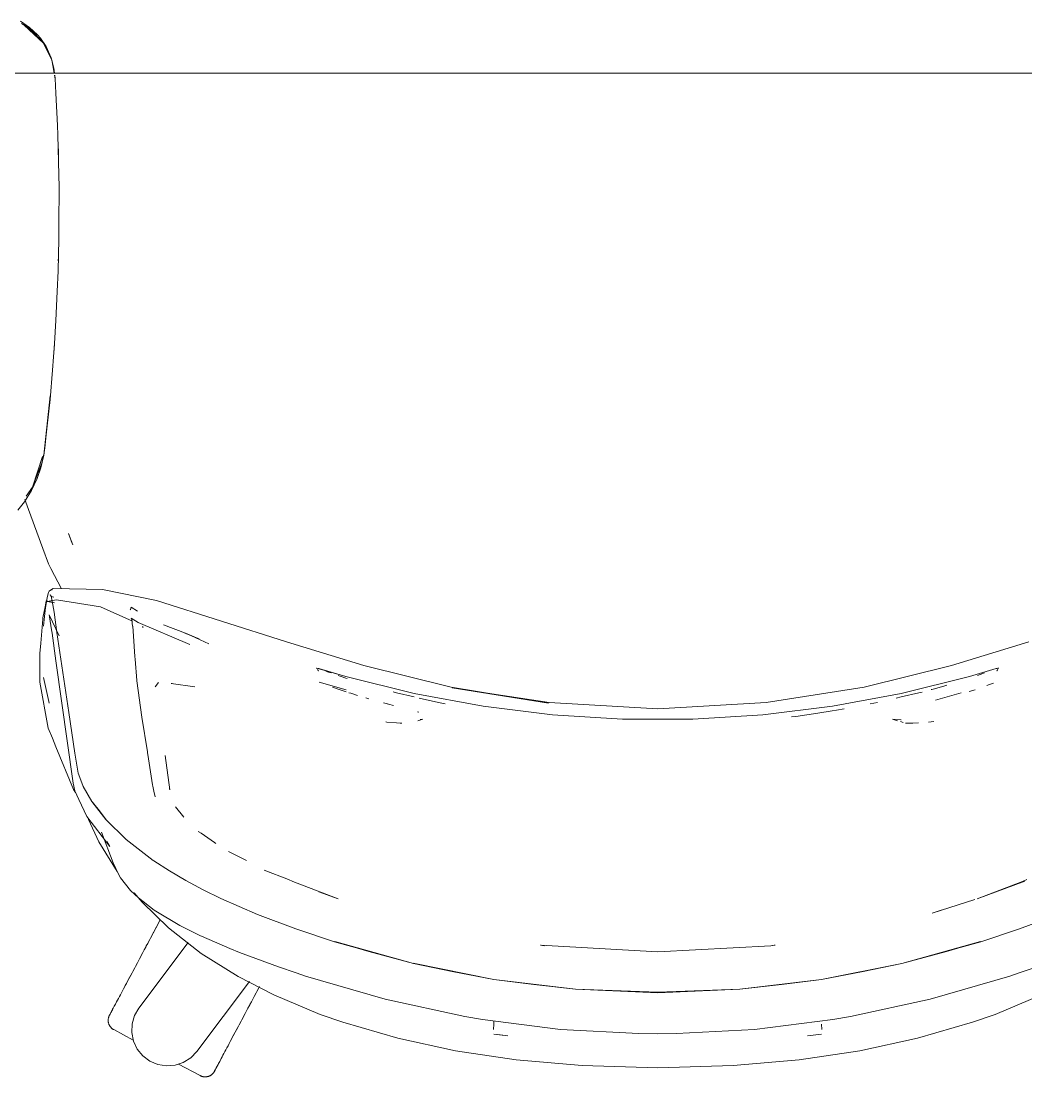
# Model space of a CAD drawing. Header units: millimetres. Extents: x 155927 to 317870, y -36033 to 97293.
# Drawn here: x 175230.7 to 175619.3, y 19799.6 to 20207.7 of the extents above; entities that cross this region are included whole.
import ezdxf

# ---------------------------------------------------------------- set-up
doc = ezdxf.new("R2010")
doc.units = ezdxf.units.MM
doc.header["$MEASUREMENT"] = 0
doc.layers.add('G-IMPT', color=8, linetype='CONTINUOUS', lineweight=9)
doc.layers.add('I-FURN', color=8, linetype='CONTINUOUS', lineweight=9)

msp = doc.modelspace()

# ---------------------------------------------------------------- linework, layer by layer
at = {"layer": 'G-IMPT'}
for p, q in [((175234.02, 20205.23), (175230.57, 20207.68)), ((175230.92, 20206.75), (175234.08, 20204.86)), ((175231.99, 20206.06), (175233.46, 20204.78)), ((175231.99, 20206.06), (175239.38, 20199.15)), ((175237.07, 20202.37), (175234.02, 20205.23)), ((175233.61, 20204.64), (175237.15, 20201.56)), ((175234.08, 20204.86), (175239.38, 20199.15)), ((175237.07, 20202.37), (175238.2, 20201.04)), ((175239.38, 20199.15), (175237.15, 20201.56)), ((175240.41, 20197.82), (175238.2, 20201.04)), ((175240.49, 20196.92), (175239.38, 20199.15)), ((175240.41, 20197.82), (175242.39, 20193.5)), ((175240.49, 20196.92), (175242.59, 20192.66)), ((175243.46, 20189.54), (175242.39, 20193.5)), ((175242.59, 20192.66), (175243.53, 20187.61)), ((175243.7, 20187.61), (175243.46, 20189.54)), ((175243.68, 20186.79), (175243.96, 20185.31)), ((175243.96, 20185.54), (175243.8, 20186.79)), ((175244.24, 20179.87), (175243.96, 20185.54)), ((175244.24, 20179.87), (175244.86, 20167.31)), ((175244.98, 20163.77), (175244.86, 20167.31)), ((175245.36, 20148.1), (175244.98, 20163.77)), ((175245.07, 20159.72), (175245.18, 20157.04)), ((175245.18, 20154.82), (175245.18, 20157.04)), ((175245.36, 20148.1), (175245.41, 20143.59)), ((175245.41, 20143.59), (175245.4, 20128.87)), ((175245.33, 20123.4), (175245.4, 20128.87)), ((175245.33, 20123.4), (175245.04, 20111.09)), ((175245.12, 20114.97), (175245.2, 20116.62)), ((175245.2, 20116.62), (175245.2, 20118.7)), ((175244.74, 20103.22), (175245.04, 20111.09)), ((175244.74, 20103.22), (175244.2, 20091.91)), ((175243.64, 20083.04), (175244.2, 20091.91)), ((175243.64, 20083.04), (175242.91, 20072.75)), ((175243.51, 20081), (175243.6, 20082.9)), ((175243.51, 20081), (175243.37, 20079.58)), ((175241.93, 20061.35), (175242.91, 20072.75)), ((175239.58, 20039.92), (175242.03, 20062.87)), ((175242.03, 20062.87), (175239.91, 20042.73)), ((175239.58, 20039.92), (175241.93, 20061.35)), ((175239.58, 20039.92), (175239.91, 20042.73)), ((175235.18, 20027.56), (175238.99, 20039.42)), ((175236.08, 20030.27), (175238.99, 20039.42)), ((175239.58, 20039.92), (175238.42, 20034.95)), ((175239.36, 20039.84), (175238.78, 20036.79)), ((175238.78, 20036.79), (175235.58, 20028.6)), ((175236.97, 20030.82), (175238.42, 20034.95)), ((175234.78, 20026.24), (175236.97, 20030.82)), ((175235.18, 20027.56), (175236.08, 20030.27)), ((175234.78, 20026.24), (175232.05, 20021.92)), ((175235.18, 20027.56), (175232.75, 20023.99)), ((175229.43, 20018.61), (175232.05, 20021.92)), ((175232.17, 20022.81), (175239.12, 20003.87)), ((175250.71, 20005.18), (175249.08, 20009.64)), ((175249.08, 20009.64), (175250.45, 20005.76)), ((175250.71, 20005.18), (175250.45, 20005.76)), ((175239.12, 20003.87), (175241.31, 19997.9)), ((175242.23, 19996.14), (175241.31, 19997.9)), ((175246.37, 19988.24), (175242.23, 19996.14)), ((175240.25, 19981.64), (175240.78, 19984.92)), ((175241.33, 19986.78), (175240.78, 19984.92)), ((175241.33, 19986.78), (175241.65, 19987.32)), ((175241.65, 19987.32), (175242.15, 19987.7)), ((175242.37, 19985.43), (175241.98, 19985.93)), ((175242.54, 19984.84), (175241.98, 19985.93)), ((175243.19, 19988.3), (175242.15, 19987.7)), ((175242.77, 19987.82), (175242.15, 19987.7)), ((175242.15, 19987.7), (175242.22, 19987.72)), ((175242.77, 19987.82), (175242.22, 19987.72)), ((175242.54, 19984.84), (175242.37, 19985.46)), ((175242.37, 19985.46), (175243.48, 19979.19)), ((175242.37, 19985.43), (175242.92, 19985.11)), ((175243.41, 19985.03), (175242.92, 19985.11)), ((175262.17, 19987.92), (175243.19, 19988.3)), ((175262.17, 19987.92), (175283.13, 19983.72)), ((175239.18, 19976.98), (175239.99, 19981.23)), ((175240.17, 19981.03), (175239.65, 19976.34)), ((175239.99, 19981.23), (175240.43, 19983.55)), ((175240.25, 19981.64), (175240.17, 19981.03)), ((175243.71, 19982.83), (175240.43, 19983.55)), ((175240.84, 19983.32), (175244.42, 19984)), ((175243.71, 19982.83), (175240.84, 19983.32)), ((175261.47, 19981.29), (175244.42, 19984)), ((175261.47, 19981.29), (175273.82, 19975.68)), ((175273, 19980.21), (175273.28, 19981.08)), ((175273.3, 19981.15), (175273.28, 19981.08)), ((175275.76, 19979.56), (175273.28, 19981.08)), ((175273.28, 19981.08), (175275.75, 19979.6)), ((175273.3, 19981.15), (175275.76, 19979.56)), ((175333.37, 19967.73), (175283.13, 19983.72)), ((175239.14, 19976.51), (175239.18, 19976.98)), ((175241.57, 19978.22), (175245.43, 19970.09)), ((175241.57, 19978.22), (175241.71, 19977.35)), ((175242.55, 19972.33), (175241.71, 19977.35)), ((175243.48, 19979.19), (175244.59, 19971.34)), ((175272.98, 19980.05), (175273, 19980.21)), ((175273.59, 19976.22), (175273.3, 19976.94)), ((175273.3, 19976.94), (175275.97, 19975.18)), ((175239.14, 19976.51), (175238.33, 19967.19)), ((175239.65, 19976.34), (175239.44, 19973.75)), ((175273.59, 19976.22), (175273.59, 19976.21)), ((175273.89, 19973.83), (175273.59, 19976.21)), ((175273.89, 19973.83), (175273.9, 19973.75)), ((175274.19, 19969.87), (175273.9, 19973.75)), ((175275.97, 19975.18), (175295.95, 19966.75)), ((175277.69, 19973.73), (175277.96, 19973.29)), ((175294.31, 19971.04), (175285.84, 19974.3)), ((175242.55, 19972.33), (175242.76, 19971.03)), ((175244.2, 19960.37), (175242.76, 19971.03)), ((175244.59, 19971.34), (175249.14, 19940.46)), ((175274.75, 19962.01), (175274.19, 19969.87)), ((175299.21, 19969.02), (175294.1, 19971.05)), ((175294.1, 19971.05), (175299.66, 19968.85)), ((175294.31, 19971.04), (175299.21, 19969.02)), ((175296.69, 19970.02), (175303.4, 19966.97)), ((175238.33, 19967.19), (175237.99, 19963.23)), ((175363.34, 19958.55), (175333.37, 19967.73)), ((175620.49, 19967.73), (175590.51, 19958.55)), ((175237.99, 19959.06), (175237.99, 19963.23)), ((175244.2, 19960.37), (175250.88, 19913.15)), ((175274.82, 19961.03), (175274.75, 19962.01)), ((175275.44, 19952.78), (175274.82, 19961.03)), ((175238.02, 19952.09), (175237.99, 19959.06)), ((175345.17, 19957.59), (175344.93, 19957.46)), ((175356.39, 19954.32), (175345.17, 19957.59)), ((175345.71, 19956.5), (175345.32, 19957.11)), ((175345.71, 19956.5), (175345.56, 19956.71)), ((175356.39, 19954.32), (175345.57, 19957.44)), ((175345.86, 19957.38), (175345.57, 19957.44)), ((175356.39, 19954.32), (175345.86, 19957.38)), ((175349.64, 19956.05), (175348.57, 19956.45)), ((175363.34, 19958.55), (175397.03, 19950.24)), ((175556.83, 19950.24), (175590.51, 19958.55)), ((175597.46, 19954.32), (175607.89, 19957.39)), ((175608.16, 19957.46), (175607.89, 19957.39)), ((175608.15, 19956.5), (175608.53, 19957.11)), ((175608.15, 19956.5), (175608.29, 19956.71)), ((175608.46, 19957.53), (175608.16, 19957.46)), ((175608.68, 19957.59), (175608.46, 19957.53)), ((175608.92, 19957.5), (175608.68, 19957.59)), ((175239.43, 19953.96), (175241.47, 19944.65)), ((175275.44, 19952.78), (175275.45, 19952.7)), ((175277.48, 19938.63), (175275.45, 19952.7)), ((175356.4, 19949.13), (175345.97, 19952.16)), ((175350.61, 19955.7), (175349.64, 19956.05)), ((175353.36, 19954.71), (175354.17, 19954.43)), ((175356.39, 19953.69), (175354.17, 19954.43)), ((175382.71, 19947.77), (175356.39, 19954.32)), ((175356.39, 19953.69), (175356.85, 19953.54)), ((175571.15, 19947.77), (175597.46, 19954.32)), ((175602.66, 19955.48), (175600.56, 19954.74)), ((175602.66, 19955.48), (175603.32, 19955.72)), ((175238.02, 19952.09), (175241.25, 19934.4)), ((175283.83, 19952.04), (175282.55, 19950.4)), ((175288.78, 19951.69), (175297.94, 19950.29)), ((175288.78, 19951.69), (175289.13, 19951.65)), ((175351.21, 19950.25), (175353.38, 19949.49)), ((175354.09, 19949.24), (175353.38, 19949.49)), ((175354.09, 19949.24), (175356.4, 19948.47)), ((175357.53, 19948.09), (175358.31, 19947.84)), ((175375.97, 19948.01), (175374.69, 19948.35)), ((175397.03, 19950.24), (175434.77, 19943.98)), ((175434.94, 19944.24), (175397.4, 19949.97)), ((175434.77, 19943.98), (175397.4, 19949.97)), ((175556.83, 19950.24), (175518.91, 19944.24)), ((175577.88, 19948.01), (175579.18, 19948.34)), ((175582.9, 19949.31), (175582.72, 19949.26)), ((175584.04, 19949.62), (175582.9, 19949.31)), ((175584.04, 19949.62), (175588.04, 19950.74)), ((175588.04, 19950.74), (175588.72, 19950.95)), ((175597.45, 19948.48), (175599.67, 19949.21)), ((175605.22, 19951.19), (175604.2, 19950.82)), ((175605.22, 19951.19), (175606.87, 19951.81)), ((175241.47, 19944.65), (175241.62, 19944.07)), ((175358.31, 19947.84), (175360.81, 19947.05)), ((175364.1, 19946.06), (175365.22, 19945.73)), ((175370.89, 19944.15), (175374.75, 19943.16)), ((175370.89, 19944.15), (175372.42, 19943.76)), ((175382.72, 19946.45), (175375.97, 19948.01)), ((175382.71, 19947.77), (175409.38, 19942.84)), ((175392.12, 19944.29), (175384.7, 19946)), ((175394.75, 19943.82), (175392.12, 19944.29)), ((175434.94, 19944.24), (175476.93, 19941.88)), ((175518.91, 19944.24), (175476.93, 19941.88)), ((175571.15, 19947.77), (175544.48, 19942.84)), ((175559.11, 19943.8), (175561.92, 19944.34)), ((175569.15, 19946), (175571.13, 19946.45)), ((175577.88, 19948.01), (175571.13, 19946.45)), ((175594.36, 19948.04), (175584.36, 19945.24)), ((175249.14, 19940.46), (175251.54, 19924.69)), ((175384.51, 19940.56), (175384.1, 19940.69)), ((175409.38, 19942.84), (175436.3, 19939.54)), ((175544.48, 19942.84), (175517.56, 19939.54)), ((175538.85, 19940.22), (175530.32, 19938.93)), ((175538.85, 19940.22), (175544.47, 19941.07)), ((175544.47, 19941.07), (175546.1, 19941.32)), ((175549, 19941.87), (175546.1, 19941.32)), ((175277.48, 19938.63), (175279.6, 19925.28)), ((175372.24, 19936.73), (175371.76, 19936.76)), ((175375.95, 19936.46), (175372.24, 19936.73)), ((175375.95, 19936.46), (175377.32, 19936.36)), ((175378.02, 19936.35), (175377.32, 19936.36)), ((175386.11, 19937.89), (175384.17, 19937.2)), ((175386.11, 19937.89), (175385.07, 19937.67)), ((175463.37, 19937.89), (175436.3, 19939.54)), ((175490.49, 19937.89), (175463.37, 19937.89)), ((175490.49, 19937.89), (175517.56, 19939.54)), ((175530.32, 19938.93), (175528.67, 19938.74)), ((175568.79, 19937.67), (175567.74, 19937.89)), ((175567.74, 19937.89), (175569.69, 19937.2)), ((175568.79, 19937.67), (175571.09, 19937.64)), ((175570.8, 19936.89), (175571.84, 19936.6)), ((175570.95, 19937.63), (175571.09, 19937.64)), ((175572.8, 19936.35), (175577.85, 19936.44)), ((175572.8, 19936.35), (175575.58, 19936.35)), ((175577.85, 19936.44), (175575.58, 19936.35)), ((175581.65, 19936.75), (175583.74, 19936.96)), ((175241.25, 19934.4), (175242.85, 19930.54)), ((175244.24, 19927.17), (175242.85, 19930.54)), ((175251.04, 19910.72), (175244.24, 19927.17)), ((175252.84, 19917.02), (175251.54, 19924.69)), ((175279.6, 19925.28), (175279.68, 19924.77)), ((175279.77, 19924.16), (175279.68, 19924.77)), ((175279.77, 19924.16), (175281.58, 19912.43)), ((175286.45, 19923.86), (175288.23, 19910.5)), ((175252.84, 19917.02), (175254.59, 19912.23)), ((175250.88, 19913.15), (175251.52, 19910.16)), ((175254.81, 19911.81), (175254.59, 19912.23)), ((175258.09, 19905.98), (175254.81, 19911.81)), ((175281.58, 19912.43), (175281.65, 19911.97)), ((175282.07, 19909.98), (175281.65, 19911.97)), ((175251.81, 19909.55), (175251.04, 19910.72)), ((175253.09, 19906.8), (175251.52, 19910.16)), ((175282.53, 19907.82), (175282.07, 19909.98)), ((175288.23, 19910.5), (175288.09, 19910.97)), ((175253.09, 19906.8), (175256.13, 19900.28)), ((175258.09, 19905.98), (175263.51, 19899.01)), ((175263.82, 19898.8), (175258.42, 19905.75)), ((175258.42, 19905.75), (175261.01, 19902.37)), ((175293.73, 19900), (175290.4, 19903.91)), ((175265.07, 19888.57), (175256.13, 19900.28)), ((175263.82, 19898.8), (175261.01, 19902.37)), ((175256.8, 19899.09), (175260.78, 19890.46)), ((175271.41, 19891.28), (175263.51, 19899.01)), ((175261.84, 19894.23), (175266.35, 19882.32)), ((175271.41, 19891.28), (175281.85, 19883.25)), ((175300.37, 19893.73), (175299.26, 19894.48)), ((175300.37, 19893.73), (175305.5, 19890.23)), ((175260.78, 19890.46), (175267.9, 19879.01)), ((175265.07, 19888.57), (175263.91, 19890.6)), ((175305.5, 19890.23), (175306.08, 19889.84)), ((175282.11, 19883.09), (175281.85, 19883.25)), ((175288.2, 19879.2), (175282.11, 19883.09)), ((175310.97, 19886.7), (175317.94, 19883.16)), ((175267.42, 19880.09), (175266.35, 19882.32)), ((175268.59, 19877.66), (175267.42, 19880.09)), ((175288.2, 19879.2), (175294.43, 19875.44)), ((175334.14, 19875.81), (175324.81, 19879.53)), ((175324.81, 19879.53), (175327.05, 19878.53)), ((175269.21, 19876.52), (175268.59, 19877.66)), ((175269.21, 19876.52), (175273.07, 19871.66)), ((175301.22, 19871.87), (175294.43, 19875.44)), ((175335.86, 19875.14), (175334.14, 19875.81)), ((175353.31, 19868.43), (175335.86, 19875.14)), ((175600.54, 19868.43), (175618.95, 19875.25)), ((175600.54, 19868.43), (175617.99, 19875.14)), ((175617.99, 19875.14), (175619.72, 19875.81)), ((175273.07, 19871.66), (175276.09, 19868.76)), ((175277.51, 19867.09), (175274.51, 19870.76)), ((175301.22, 19871.87), (175307.95, 19868.48)), ((175353.31, 19868.43), (175345.88, 19871.15)), ((175276.09, 19868.76), (175282.22, 19864.05)), ((175277.51, 19867.09), (175287.81, 19857.13)), ((175322.18, 19862.3), (175307.95, 19868.48)), ((175583.07, 19862.9), (175599.56, 19868.15)), ((175282.22, 19864.05), (175283.51, 19863.18)), ((175291.51, 19858.45), (175283.51, 19863.18)), ((175583.07, 19862.9), (175586.51, 19863.98)), ((175292.11, 19858.14), (175291.51, 19858.45)), ((175337.05, 19856.84), (175322.18, 19862.3)), ((175631.68, 19862.3), (175616.8, 19856.84)), ((175300.41, 19847.33), (175287.81, 19857.13)), ((175292.11, 19858.14), (175300.12, 19854.14)), ((175337.05, 19856.84), (175351.97, 19851.83)), ((175601.88, 19851.83), (175616.8, 19856.84)), ((175300.57, 19853.92), (175300.12, 19854.14)), ((175300.57, 19853.92), (175311.52, 19849.15)), ((175382.47, 19843.45), (175351.97, 19851.83)), ((175365.22, 19848.1), (175352.06, 19851.88)), ((175382.47, 19843.45), (175352.06, 19851.88)), ((175476.93, 19847.95), (175431.59, 19850.45)), ((175431.59, 19850.45), (175433.2, 19850.22)), ((175431.65, 19850.49), (175431.89, 19850.45)), ((175433.2, 19850.22), (175431.89, 19850.45)), ((175476.93, 19847.89), (175520.65, 19850.22)), ((175476.93, 19847.95), (175520.65, 19850.22)), ((175520.65, 19850.22), (175522.43, 19850.48)), ((175520.65, 19850.22), (175521.96, 19850.45)), ((175522.2, 19850.49), (175521.96, 19850.45)), ((175571.38, 19843.45), (175601.79, 19851.88)), ((175571.38, 19843.45), (175601.88, 19851.83)), ((175588.63, 19848.1), (175601.79, 19851.88)), ((175314.7, 19838.35), (175300.41, 19847.33)), ((175311.52, 19849.15), (175315.2, 19847.67)), ((175330.28, 19842.07), (175315.2, 19847.67)), ((175365.22, 19848.1), (175382.47, 19843.45)), ((175588.63, 19848.1), (175571.38, 19843.45)), ((175330.28, 19842.07), (175337.1, 19839.73)), ((175413.6, 19837.28), (175382.35, 19843.49)), ((175382.35, 19843.49), (175413.52, 19837.28)), ((175382.47, 19843.45), (175397.49, 19840.37)), ((175571.38, 19843.45), (175540.26, 19837.28)), ((175571.38, 19843.45), (175540.34, 19837.28)), ((175571.38, 19843.45), (175556.36, 19840.37)), ((175623.69, 19842.14), (175616.76, 19839.73)), ((175328.48, 19831.26), (175314.7, 19838.35)), ((175340.7, 19838.54), (175337.1, 19839.73)), ((175340.7, 19838.54), (175371.53, 19829.59)), ((175413.6, 19837.28), (175397.49, 19840.37)), ((175540.26, 19837.28), (175556.36, 19840.37)), ((175582.32, 19829.59), (175613.15, 19838.54)), ((175613.15, 19838.54), (175616.76, 19839.73)), ((175445.11, 19833.45), (175413.52, 19837.28)), ((175429.07, 19835.33), (175413.6, 19837.28)), ((175445.15, 19833.49), (175413.6, 19837.28)), ((175429.07, 19835.33), (175445.15, 19833.49)), ((175508.7, 19833.49), (175540.26, 19837.28)), ((175508.7, 19833.49), (175524.78, 19835.33)), ((175508.74, 19833.45), (175540.34, 19837.28)), ((175540.26, 19837.28), (175524.78, 19835.33)), ((175346.45, 19823.74), (175328.48, 19831.26)), ((175476.93, 19832.12), (175445.11, 19833.45)), ((175445.15, 19833.49), (175460.04, 19832.82)), ((175445.15, 19833.49), (175476.93, 19832.35)), ((175460.04, 19832.82), (175476.93, 19832.35)), ((175508.7, 19833.49), (175476.93, 19832.35)), ((175508.74, 19833.45), (175476.93, 19832.12)), ((175493.81, 19832.82), (175476.93, 19832.35)), ((175493.81, 19832.82), (175508.7, 19833.49)), ((175607.4, 19823.74), (175625.37, 19831.26)), ((175402.32, 19822.93), (175371.53, 19829.59)), ((175582.32, 19829.59), (175551.53, 19822.93)), ((175346.45, 19823.74), (175355.19, 19820.67)), ((175409.24, 19821.74), (175402.32, 19822.93)), ((175439.41, 19817.93), (175409.24, 19821.74)), ((175514.44, 19817.93), (175544.61, 19821.74)), ((175544.61, 19821.74), (175551.53, 19822.93)), ((175598.66, 19820.67), (175607.4, 19823.74)), ((175355.19, 19820.67), (175376.43, 19814.5)), ((175413.48, 19817.85), (175413.56, 19819.95)), ((175413.48, 19817.85), (175413.48, 19817.96)), ((175413.6, 19821.19), (175413.56, 19819.95)), ((175469.61, 19816.31), (175439.41, 19817.93)), ((175484.24, 19816.31), (175514.44, 19817.93)), ((175540.3, 19819.95), (175540.37, 19817.85)), ((175540.37, 19817.85), (175540.37, 19817.96)), ((175598.66, 19820.67), (175577.42, 19814.5)), ((175376.43, 19814.5), (175398.8, 19809.68)), ((175413.51, 19816.09), (175418.93, 19815.44)), ((175415.16, 19816.01), (175418.93, 19815.44)), ((175469.61, 19816.31), (175476.93, 19816.22)), ((175484.24, 19816.31), (175476.93, 19816.22)), ((175540.34, 19816.09), (175534.93, 19815.44)), ((175577.42, 19814.5), (175555.06, 19809.68)), ((175422.21, 19806.19), (175398.8, 19809.68)), ((175555.06, 19809.68), (175531.64, 19806.19)), ((175447.79, 19803.93), (175422.21, 19806.19)), ((175531.64, 19806.19), (175506.07, 19803.93)), ((175476.93, 19803.08), (175447.79, 19803.93)), ((175506.07, 19803.93), (175476.93, 19803.08))]:
    msp.add_line(p, q, dxfattribs=at)
at = {"layer": 'I-FURN'}
for p, q in [((174761.96, 20187.61), (176161.96, 20187.61)), ((176161.96, 20187.61), (174761.96, 20187.61)), ((175283.58, 19858.48), (175283.09, 19857.55)), ((175283.32, 19857.98), (175283.81, 19858.91)), ((175284.07, 19859.4), (175283.58, 19858.48)), ((175283.81, 19858.91), (175284.29, 19859.81)), ((175284.55, 19860.29), (175284.07, 19859.4)), ((175281.56, 19854.68), (175281.04, 19853.7)), ((175281.28, 19854.16), (175281.8, 19855.13)), ((175282.08, 19855.65), (175281.56, 19854.68)), ((175281.8, 19855.13), (175282.31, 19856.09)), ((175282.59, 19856.61), (175282.08, 19855.65)), ((175282.31, 19856.09), (175282.82, 19857.05)), ((175283.09, 19857.55), (175282.59, 19856.61)), ((175282.82, 19857.05), (175283.32, 19857.98)), ((175276.33, 19826.2), (175295.4, 19851.52)), ((175278.64, 19849.18), (175279.17, 19850.18)), ((175279.46, 19850.72), (175278.93, 19849.72)), ((175279.17, 19850.18), (175279.7, 19851.18)), ((175279.99, 19851.72), (175279.46, 19850.72)), ((175279.7, 19851.18), (175280.23, 19852.18)), ((175280.52, 19852.72), (175279.99, 19851.72)), ((175280.23, 19852.18), (175280.76, 19853.17)), ((175281.04, 19853.7), (175280.52, 19852.72)), ((175280.76, 19853.17), (175281.28, 19854.16)), ((175276.5, 19845.17), (175277.03, 19846.17)), ((175277.32, 19846.71), (175276.79, 19845.7)), ((175277.03, 19846.17), (175277.57, 19847.17)), ((175277.86, 19847.71), (175277.32, 19846.71)), ((175277.57, 19847.17), (175278.1, 19848.17)), ((175278.39, 19848.72), (175277.86, 19847.71)), ((175278.1, 19848.17), (175278.64, 19849.18)), ((175278.93, 19849.72), (175278.39, 19848.72)), ((175274.41, 19841.24), (175274.93, 19842.21)), ((175275.21, 19842.73), (175274.69, 19841.76)), ((175274.93, 19842.21), (175275.45, 19843.18)), ((175275.73, 19843.72), (175275.21, 19842.73)), ((175275.45, 19843.18), (175275.97, 19844.17)), ((175276.26, 19844.71), (175275.73, 19843.72)), ((175275.97, 19844.17), (175276.5, 19845.17)), ((175276.79, 19845.7), (175276.26, 19844.71)), ((175272.68, 19837.98), (175272.2, 19837.08)), ((175272.42, 19837.49), (175272.91, 19838.41)), ((175273.17, 19838.91), (175272.68, 19837.98)), ((175272.91, 19838.41), (175273.4, 19839.34)), ((175273.67, 19839.84), (175273.17, 19838.91)), ((175273.4, 19839.34), (175273.91, 19840.28)), ((175274.18, 19840.8), (175273.67, 19839.84)), ((175273.91, 19840.28), (175274.41, 19841.24)), ((175274.69, 19841.76), (175274.18, 19840.8)), ((175270.82, 19834.48), (175270.38, 19833.65)), ((175270.58, 19834.03), (175271.03, 19834.86)), ((175271.27, 19835.32), (175270.82, 19834.48)), ((175271.03, 19834.86), (175271.48, 19835.72)), ((175271.73, 19836.19), (175271.27, 19835.32)), ((175271.48, 19835.72), (175271.95, 19836.6)), ((175272.2, 19837.08), (175271.73, 19836.19)), ((175271.95, 19836.6), (175272.42, 19837.49)), ((175319.07, 19836.42), (175298.68, 19809.36)), ((175322.69, 19834.06), (175322.18, 19833.09)), ((175322.42, 19833.53), (175322.93, 19834.5)), ((175268.39, 19829.91), (175268.04, 19829.24)), ((175268.76, 19830.6), (175268.39, 19829.91)), ((175269.14, 19831.32), (175268.76, 19830.6)), ((175269.54, 19832.07), (175269.14, 19831.32)), ((175269.95, 19832.85), (175269.54, 19832.07)), ((175270.38, 19833.65), (175269.95, 19832.85)), ((175320.61, 19830.13), (175320.07, 19829.13)), ((175320.32, 19829.59), (175320.85, 19830.59)), ((175321.13, 19831.12), (175320.61, 19830.13)), ((175320.85, 19830.59), (175321.38, 19831.58)), ((175321.66, 19832.11), (175321.13, 19831.12)), ((175321.38, 19831.58), (175321.9, 19832.56)), ((175322.18, 19833.09), (175321.66, 19832.11)), ((175321.9, 19832.56), (175322.42, 19833.53)), ((175265.94, 19825.29), (175266.15, 19825.7)), ((175266.28, 19825.94), (175266.05, 19825.51)), ((175266.15, 19825.7), (175266.39, 19826.15)), ((175266.53, 19826.4), (175266.28, 19825.94)), ((175266.39, 19826.15), (175266.65, 19826.63)), ((175266.79, 19826.9), (175266.53, 19826.4)), ((175266.65, 19826.63), (175266.92, 19827.15)), ((175267.08, 19827.44), (175266.79, 19826.9)), ((175266.92, 19827.15), (175267.22, 19827.7)), ((175267.38, 19828.01), (175267.08, 19827.44)), ((175267.22, 19827.7), (175267.53, 19828.28)), ((175267.7, 19828.61), (175267.38, 19828.01)), ((175268.04, 19829.24), (175267.7, 19828.61)), ((175274.64, 19823.28), (175276.33, 19826.2)), ((175318.47, 19826.11), (175317.94, 19825.11)), ((175318.18, 19825.57), (175318.72, 19826.58)), ((175319.01, 19827.12), (175318.47, 19826.11)), ((175318.72, 19826.58), (175319.25, 19827.58)), ((175319.54, 19828.13), (175319.01, 19827.12)), ((175319.25, 19827.58), (175319.79, 19828.59)), ((175320.07, 19829.13), (175319.54, 19828.13)), ((175319.79, 19828.59), (175320.32, 19829.59)), ((175264.41, 19821.57), (175264.42, 19821.73)), ((175264.41, 19821.41), (175264.41, 19821.57)), ((175264.42, 19821.73), (175264.44, 19821.89)), ((175264.44, 19821.89), (175264.46, 19822.05)), ((175264.46, 19822.05), (175264.49, 19822.21)), ((175264.49, 19822.21), (175264.52, 19822.36)), ((175264.52, 19822.36), (175264.56, 19822.52)), ((175264.56, 19822.52), (175264.61, 19822.67)), ((175264.61, 19822.67), (175264.66, 19822.83)), ((175264.66, 19822.83), (175264.72, 19822.98)), ((175264.72, 19822.98), (175264.79, 19823.12)), ((175264.79, 19823.12), (175264.86, 19823.27)), ((175264.86, 19823.27), (175264.88, 19823.31)), ((175264.91, 19823.35), (175264.88, 19823.31)), ((175264.88, 19823.31), (175264.89, 19823.33)), ((175264.88, 19823.31), (175264.88, 19823.31)), ((175264.89, 19823.33), (175264.92, 19823.39)), ((175264.95, 19823.44), (175264.91, 19823.35)), ((175264.92, 19823.39), (175264.98, 19823.49)), ((175265.01, 19823.56), (175264.95, 19823.44)), ((175264.98, 19823.49), (175265.05, 19823.63)), ((175265.1, 19823.72), (175265.01, 19823.56)), ((175265.05, 19823.63), (175265.15, 19823.81)), ((175265.21, 19823.92), (175265.1, 19823.72)), ((175265.15, 19823.81), (175265.26, 19824.03)), ((175265.34, 19824.16), (175265.21, 19823.92)), ((175265.26, 19824.03), (175265.4, 19824.29)), ((175265.48, 19824.44), (175265.34, 19824.16)), ((175265.4, 19824.29), (175265.56, 19824.58)), ((175265.65, 19824.76), (175265.48, 19824.44)), ((175265.56, 19824.58), (175265.74, 19824.92)), ((175265.84, 19825.12), (175265.65, 19824.76)), ((175265.74, 19824.92), (175265.94, 19825.29)), ((175266.05, 19825.51), (175265.84, 19825.12)), ((175273.69, 19820.04), (175274.64, 19823.28)), ((175315.55, 19820.61), (175316.07, 19821.59)), ((175316.35, 19822.12), (175315.83, 19821.14)), ((175316.07, 19821.59), (175316.59, 19822.58)), ((175316.88, 19823.11), (175316.35, 19822.12)), ((175316.59, 19822.58), (175317.12, 19823.57)), ((175317.41, 19824.11), (175316.88, 19823.11)), ((175317.12, 19823.57), (175317.65, 19824.57)), ((175317.94, 19825.11), (175317.41, 19824.11)), ((175317.65, 19824.57), (175318.18, 19825.57)), ((175264.41, 19821.25), (175264.41, 19821.41)), ((175264.42, 19821.08), (175264.41, 19821.25)), ((175264.44, 19820.92), (175264.42, 19821.08)), ((175264.46, 19820.76), (175264.44, 19820.92)), ((175264.49, 19820.61), (175264.46, 19820.76)), ((175264.53, 19820.45), (175264.49, 19820.61)), ((175264.57, 19820.29), (175264.53, 19820.45)), ((175264.62, 19820.14), (175264.57, 19820.29)), ((175264.67, 19819.99), (175264.62, 19820.14)), ((175264.73, 19819.84), (175264.67, 19819.99)), ((175264.8, 19819.69), (175264.73, 19819.84)), ((175264.87, 19819.55), (175264.8, 19819.69)), ((175264.95, 19819.41), (175264.87, 19819.55)), ((175265.03, 19819.27), (175264.95, 19819.41)), ((175265.12, 19819.13), (175265.03, 19819.27)), ((175265.21, 19819), (175265.12, 19819.13)), ((175265.31, 19818.87), (175265.21, 19819)), ((175265.41, 19818.75), (175265.31, 19818.87)), ((175265.52, 19818.63), (175265.41, 19818.75)), ((175265.64, 19818.52), (175265.52, 19818.63)), ((175265.76, 19818.41), (175265.64, 19818.52)), ((175265.88, 19818.3), (175265.76, 19818.41)), ((175266, 19818.2), (175265.88, 19818.3)), ((175266.13, 19818.11), (175266, 19818.2)), ((175266.27, 19818.02), (175266.13, 19818.11)), ((175266.41, 19817.94), (175266.27, 19818.02)), ((175266.55, 19817.86), (175266.41, 19817.94)), ((175266.55, 19817.86), (175274.13, 19813.82)), ((175273.55, 19816.67), (175273.69, 19820.04)), ((175313.52, 19816.81), (175314.02, 19817.74)), ((175314.29, 19818.25), (175313.79, 19817.31)), ((175314.02, 19817.74), (175314.52, 19818.68)), ((175314.79, 19819.2), (175314.29, 19818.25)), ((175314.52, 19818.68), (175315.03, 19819.64)), ((175315.31, 19820.16), (175314.79, 19819.2)), ((175315.03, 19819.64), (175315.55, 19820.61)), ((175315.83, 19821.14), (175315.31, 19820.16)), ((175274.22, 19813.37), (175273.55, 19816.67)), ((175311.64, 19813.27), (175312.1, 19814.12)), ((175312.1, 19814.12), (175312.56, 19815)), ((175312.56, 19815), (175313.04, 19815.9)), ((175313.3, 19816.39), (175312.82, 19815.48)), ((175313.04, 19815.9), (175313.52, 19816.81)), ((175313.79, 19817.31), (175313.3, 19816.39)), ((175275.66, 19810.32), (175274.22, 19813.37)), ((175277.79, 19807.7), (175275.66, 19810.32)), ((175298.68, 19809.36), (175296.34, 19806.93)), ((175309.17, 19808.63), (175309.55, 19809.34)), ((175309.55, 19809.34), (175309.94, 19810.07)), ((175309.94, 19810.07), (175310.35, 19810.83)), ((175310.35, 19810.83), (175310.76, 19811.62)), ((175310.76, 19811.62), (175311.2, 19812.43)), ((175311.2, 19812.43), (175311.64, 19813.27)), ((175280.49, 19805.67), (175277.79, 19807.7)), ((175283.59, 19804.34), (175280.49, 19805.67)), ((175296.34, 19806.93), (175293.48, 19805.13)), ((175307.41, 19805.31), (175307.14, 19804.81)), ((175307.26, 19805.03), (175307.54, 19805.55)), ((175307.69, 19805.84), (175307.41, 19805.31)), ((175307.54, 19805.55), (175307.83, 19806.1)), ((175308, 19806.41), (175307.69, 19805.84)), ((175307.83, 19806.1), (175308.14, 19806.69)), ((175308.14, 19806.69), (175308.47, 19807.3)), ((175308.47, 19807.3), (175308.81, 19807.95)), ((175308.81, 19807.95), (175309.17, 19808.63)), ((175286.92, 19803.8), (175283.59, 19804.34)), ((175290.28, 19804.07), (175286.92, 19803.8)), ((175293.48, 19805.13), (175290.28, 19804.07)), ((175291.64, 19804.52), (175300.05, 19800.05)), ((175305.15, 19801.17), (175305.05, 19801.04)), ((175305.24, 19801.3), (175305.15, 19801.17)), ((175305.33, 19801.43), (175305.24, 19801.3)), ((175305.42, 19801.57), (175305.33, 19801.43)), ((175305.5, 19801.71), (175305.42, 19801.57)), ((175305.52, 19801.76), (175305.5, 19801.72)), ((175305.5, 19801.71), (175305.51, 19801.73)), ((175305.5, 19801.72), (175305.5, 19801.71)), ((175305.51, 19801.73), (175305.54, 19801.79)), ((175305.57, 19801.84), (175305.52, 19801.76)), ((175305.54, 19801.79), (175305.59, 19801.89)), ((175305.63, 19801.96), (175305.57, 19801.84)), ((175305.59, 19801.89), (175305.67, 19802.03)), ((175305.72, 19802.12), (175305.63, 19801.96)), ((175305.67, 19802.03), (175305.76, 19802.21)), ((175305.82, 19802.33), (175305.72, 19802.12)), ((175305.76, 19802.21), (175305.88, 19802.43)), ((175305.95, 19802.57), (175305.82, 19802.33)), ((175305.88, 19802.43), (175306.02, 19802.69)), ((175306.1, 19802.85), (175305.95, 19802.57)), ((175306.02, 19802.69), (175306.17, 19802.99)), ((175306.27, 19803.16), (175306.1, 19802.85)), ((175306.17, 19802.99), (175306.35, 19803.32)), ((175306.46, 19803.52), (175306.27, 19803.16)), ((175306.35, 19803.32), (175306.55, 19803.7)), ((175306.67, 19803.91), (175306.46, 19803.52)), ((175306.55, 19803.7), (175306.77, 19804.11)), ((175306.9, 19804.34), (175306.67, 19803.91)), ((175306.77, 19804.11), (175307.01, 19804.55)), ((175307.14, 19804.81), (175306.9, 19804.34)), ((175307.01, 19804.55), (175307.26, 19805.03)), ((175300.08, 19800.02), (175300.05, 19800.05)), ((175300.23, 19799.95), (175300.08, 19800.02)), ((175300.38, 19799.89), (175300.23, 19799.95)), ((175300.53, 19799.83), (175300.38, 19799.89)), ((175300.68, 19799.78), (175300.53, 19799.83)), ((175300.83, 19799.73), (175300.68, 19799.78)), ((175300.99, 19799.69), (175300.83, 19799.73)), ((175301.15, 19799.65), (175300.99, 19799.69)), ((175301.3, 19799.62), (175301.15, 19799.65)), ((175301.46, 19799.6), (175301.3, 19799.62)), ((175301.62, 19799.59), (175301.46, 19799.6)), ((175301.79, 19799.58), (175301.62, 19799.59)), ((175301.95, 19799.57), (175301.79, 19799.58)), ((175302.11, 19799.58), (175301.95, 19799.57)), ((175302.27, 19799.59), (175302.11, 19799.58)), ((175302.43, 19799.6), (175302.27, 19799.59)), ((175302.59, 19799.63), (175302.43, 19799.6)), ((175302.75, 19799.66), (175302.59, 19799.63)), ((175302.9, 19799.69), (175302.75, 19799.66)), ((175303.06, 19799.73), (175302.9, 19799.69)), ((175303.21, 19799.78), (175303.06, 19799.73)), ((175303.37, 19799.83), (175303.21, 19799.78)), ((175303.52, 19799.89), (175303.37, 19799.83)), ((175303.66, 19799.96), (175303.52, 19799.89)), ((175303.81, 19800.03), (175303.66, 19799.96)), ((175303.95, 19800.11), (175303.81, 19800.03)), ((175304.09, 19800.19), (175303.95, 19800.11)), ((175304.22, 19800.28), (175304.09, 19800.19)), ((175304.35, 19800.38), (175304.22, 19800.28)), ((175304.48, 19800.48), (175304.35, 19800.38)), ((175304.6, 19800.58), (175304.48, 19800.48)), ((175304.72, 19800.69), (175304.6, 19800.58)), ((175304.83, 19800.8), (175304.72, 19800.69)), ((175304.94, 19800.92), (175304.83, 19800.8)), ((175305.05, 19801.04), (175304.94, 19800.92))]:
    msp.add_line(p, q, dxfattribs=at)

doc.saveas('drawing.dxf')
